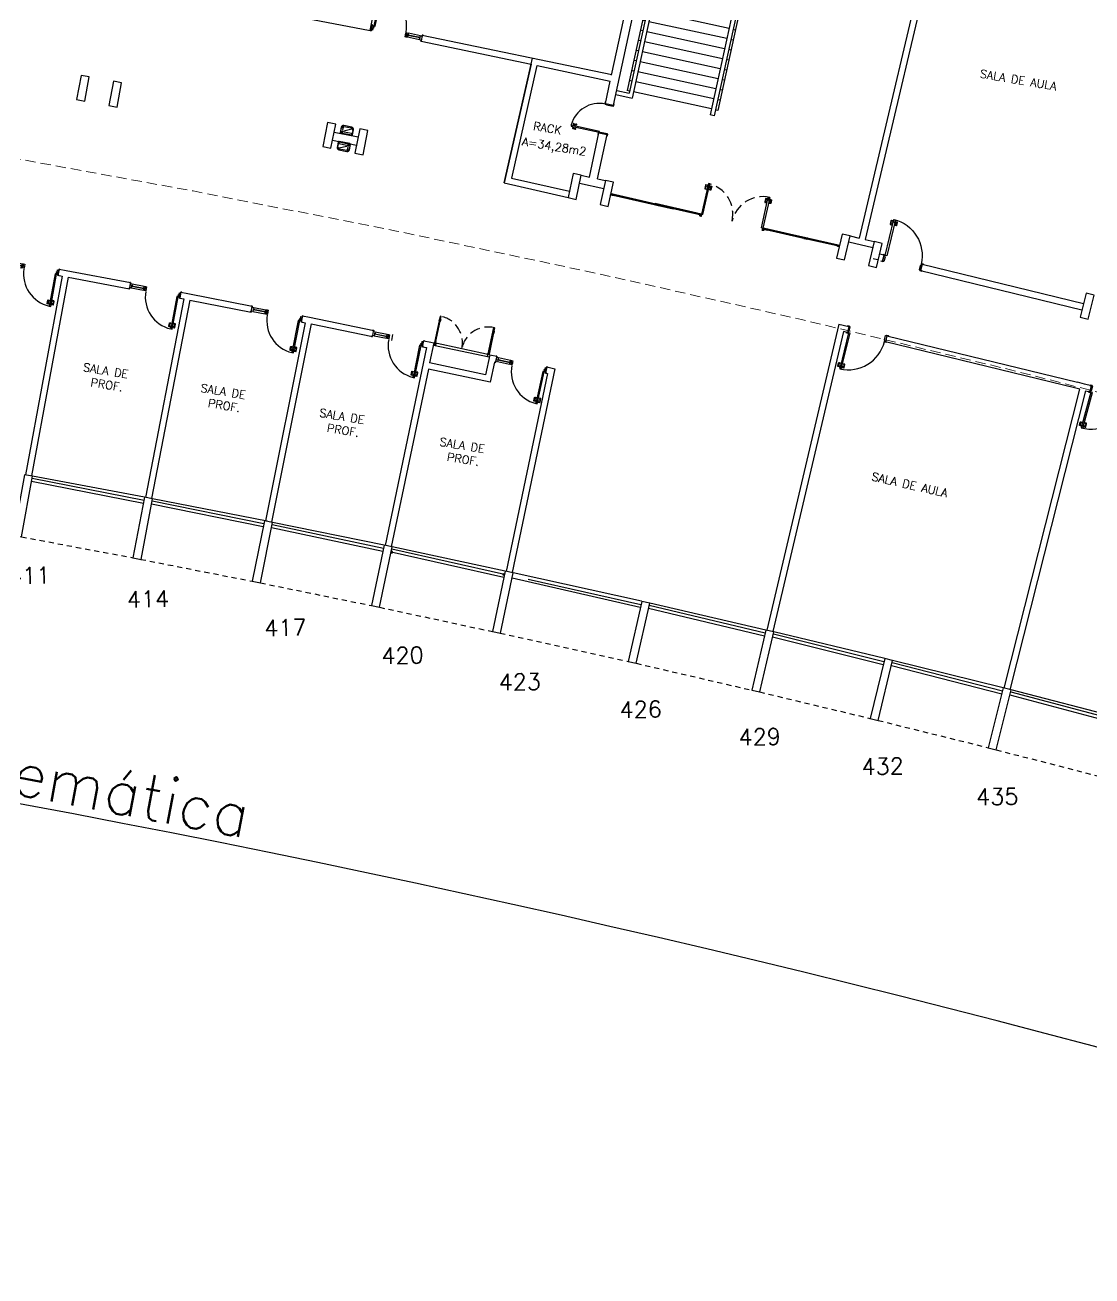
# Model space of a CAD drawing. Header units: millimetres. Extents: x 3089 to 3391, y 1087 to 1201.
# Drawn here: x 3304.47 to 3330.42, y 1094.49 to 1124.92 of the extents above; entities that cross this region are included whole.
import ezdxf

# ---------------------------------------------------------------- set-up
doc = ezdxf.new("R2010")
doc.units = ezdxf.units.MM
doc.linetypes.add('HIDDEN', pattern=[0.375, 0.25, -0.125])
doc.linetypes.add('HIDDEN2', pattern=[0.1875, 0.125, -0.0625])
doc.layers.add('2H', color=1, linetype='HIDDEN', lineweight=15)
for name, color, linetype in [('AM-FERRAGEM', 1, 'Continuous'), ('AR-COR-VT2', 162, 'Continuous'), ('AR-DIV', 5, 'Continuous'), ('AR-EST-PIL', 114, 'Continuous'), ('AR-POR', 1, 'Continuous'), ('AR-REV', 2, 'Continuous'), ('AR-TXT-CNG', 11, 'Continuous'), ('AR-TXT-CONG', 2, 'Continuous'), ('BL-COZ-02', 1, 'Continuous'), ('BL-ESQ-01', 1, 'Continuous'), ('BL-ESQ-02', 2, 'Continuous'), ('BL-ESQ-PRJ', 1, 'HIDDEN'), ('BL-POR-01', 2, 'Continuous'), ('BL-POR-PRJ', 1, 'HIDDEN'), ('DT-CRT', 134, 'Continuous'), ('DT-CXO-CRT', 134, 'Continuous'), ('DT-ESQ-CRT', 43, 'Continuous'), ('DT-ESQ-VT1', 1, 'Continuous'), ('DT-ESQ-VT2', 2, 'Continuous'), ('DT-MOB-01', 1, 'Continuous'), ('ESC', 1, 'Continuous'), ('ESQ', 1, 'Continuous'), ('ESTR', 3, 'Continuous'), ('MACANETA', 1, 'Continuous'), ('PORTA', 2, 'Continuous'), ('PROJ', 1, 'HIDDEN2'), ('TEXTO', 2, 'Continuous'), ('USO1', 2, 'Continuous'), ('ÁREA', 2, 'Continuous')]:
    doc.layers.add(name, color=color, linetype=linetype)
doc.styles.add('1', font='romans.shx', dxfattribs={"height": 1.1})
doc.styles.add('ROMANS', font='romans', dxfattribs={"height": 0.002})
doc.styles.get("Standard").update_dxf_attribs({"font": 'arial.ttf'})
doc.styles.add('UNB-100', font='simplex.shx', dxfattribs={"height": 0.2})
doc.dimstyles.new('1-600', dxfattribs={"dimtxt": 1.1, "dimasz": 2.5, "dimexe": 2, "dimexo": 4, "dimgap": 0.2, "dimtad": 1, "dimdec": 0, "dimzin": 4, "dimdsep": 46, "dimlunit": 6, "dimtxsty": '1', "dimblk1": 'NONE', "dimblk2": 'NONE', "dimsah": 1, "dimcen": 0, "dimclrd": 2, "dimclre": 2, "dimclrt": 2, "dimadec": 0, "dimazin": 0, "dimtfac": 1, "dimtdec": 0, "dimtmove": 2, "dimatfit": 3, "dimldrblk": 'NONE', "dimfxl": 1, "dimtolj": 1, "dimtzin": 0, "dimarcsym": 0})

# ---------------------------------------------------------------- blocks, each defined once
blk = doc.blocks.new('*D159')
at = {"layer": 'DEFPOINTS', "color": 0, "transparency": 16777216}
for p in [(3267.834, 1118.817), (3267.719, 1117.322), (3345.632, 1104.053), (3318.306, 1103.086), (3345.191, 1102.62)]:
    blk.add_point(p, dxfattribs=at)
at = {"layer": 'USO1', "color": 2, "lineweight": -2, "transparency": 16777216}
for p, q in [((3267.412, 1113.334), (3267.066, 1108.847)), ((3344.016, 1098.796), (3342.693, 1094.495))]:
    blk.add_line(p, q, dxfattribs=at)
blk.add_arc((3240.308, 761.418), 350.458, 72.913, 85.59592, dxfattribs=at)
at = {"layer": 'USO1', "color": 2, "transparency": 16777216, "insert": (3305.79, 1106.467), "char_height": 1.1, "attachment_point": 5, "rotation": 349.2545, "style": '1'}
blk.add_mtext('\\A1;Matemática', dxfattribs=at)
blk = doc.blocks.new('_NONE')
at = {"color": 0, "linetype": 'ByBlock'}
blk.add_circle((0, 0), 0.25, dxfattribs=at)
blk = doc.blocks.new('pm03-p')
at = {"layer": 'PORTA', "color": 1}
for points in [[(-0.074, 1.009), (-0.118, 1.009, 0.414214), (-0.127, 1), (-0.127, 0.92, 0.414214), (-0.118, 0.911), (-0.089, 0.911), (-0.089, 0.929), (-0.109, 0.929), (-0.109, 0.991), (-0.074, 0.991)], [(-0.02, 1.009), (0.024, 1.009, -0.414214), (0.033, 1), (0.033, 0.92, -0.414214), (0.024, 0.911), (-0.005, 0.911), (-0.005, 0.929), (0.015, 0.929), (0.015, 0.991), (-0.02, 0.991)]]:
    blk.add_lwpolyline(points, format="xyb", dxfattribs=at)
for points in [[(-0.067, 1.026), (-0.067, 0.974), (-0.074, 0.974), (-0.074, 1.026)], [(-0.027, 1.026), (-0.027, 0.974), (-0.02, 0.974), (-0.02, 1.026)]]:
    blk.add_lwpolyline(points, close=True, dxfattribs=at)
at = {"layer": 'PORTA'}
for points in [[(-0.067, 1.05), (-0.067, 0.15), (-0.027, 0.15), (-0.027, 1.05)], [(-0.988, 0.161), (-0.938, 0.161), (-0.938, 0.151), (-0.988, 0.151)], [(-0.928, 0.15), (-0.928, 0.109), (-0.918, 0.109), (-0.918, 0), (-0.953, 0), (-0.953, 0.15)], [(-0.026, 0.15), (-0.026, 0.109), (-0.036, 0.109), (-0.036, 0), (-0.001, 0), (-0.001, 0.15)], [(0.034, 0.161), (-0.016, 0.161), (-0.016, 0.151), (0.034, 0.151)], [(-0.988, -0.001), (-0.938, -0.001), (-0.938, -0.011), (-0.988, -0.011)], [(0.034, -0.001), (-0.016, -0.001), (-0.016, -0.011), (0.034, -0.011)]]:
    blk.add_lwpolyline(points, close=True, dxfattribs=at)
at = {"layer": 'PORTA', "color": 1}
blk.add_arc((-0.027, 0.15), 0.9, 90, 180, dxfattribs=at)
blk = doc.blocks.new('conj pm01-p')
at = {"layer": 'BL-ESQ-02', "color": 1}
for p, q in [((-1.202, 0.05), (-0.902, 0.05)), ((-1.202, 0.003), (-0.902, 0.003)), ((-1.202, -0.003), (-0.902, -0.003)), ((-1.202, -0.05), (-0.902, -0.05))]:
    blk.add_line(p, q, dxfattribs=at)
at = {"layer": 'BL-ESQ-02'}
for p, q in [((-0.04, 0.05), (-0.01, 0.05)), ((-0.04, 0.05), (-0.04, -0.05)), ((-0.01, 0.05), (-0.01, -0.05)), ((-0.04, -0.05), (-0.01, -0.05))]:
    blk.add_line(p, q, dxfattribs=at)
for points in [[(-1.242, 0.053), (-1.242, 0.075), (-1.265, 0.075), (-1.265, 0.076), (-1.242, 0.076), (-1.242, 0.053)], [(-0.872, 0.05), (-0.842, 0.05), (-0.842, -0.05), (-0.872, -0.05)], [(-0.842, 0), (-0.842, -0.015), (-0.832, -0.015), (-0.832, 0)], [(-0.04, 0), (-0.04, -0.015), (-0.05, -0.015), (-0.05, 0)], [(0, 0.053), (0, 0.075), (0.022, 0.075), (0.022, 0.076), (-0.001, 0.076), (-0.001, 0.053)], [(-1.242, -0.053), (-1.242, -0.075), (-1.265, -0.075), (-1.265, -0.076), (-1.242, -0.076), (-1.242, -0.053)], [(-0.041, -0.851), (-0.041, -0.051), (-0.076, -0.051), (-0.076, -0.851)], [(-0.041, -0.051), (-0.066, -0.051), (-0.066, -0.05), (-0.041, -0.05)], [(-0.04, -0.05), (-0.04, -0.025), (-0.041, -0.025), (-0.041, -0.05)], [(0, -0.053), (0, -0.075), (0.022, -0.075), (0.022, -0.076), (-0.001, -0.076), (-0.001, -0.053)]]:
    blk.add_lwpolyline(points, close=True, dxfattribs=at)
at = {"layer": 'BL-ESQ-02', "color": 1}
for points in [[(-1.202, -0.05), (-1.242, -0.05), (-1.242, 0.05), (-1.202, 0.05)], [(-1.202, 0.003), (-1.202, 0.018), (-1.192, 0.018), (-1.192, 0.003)], [(-0.902, 0.003), (-0.902, 0.018), (-0.912, 0.018), (-0.912, 0.003)], [(-0.902, 0.05), (-0.872, 0.05), (-0.872, -0.05), (-0.902, -0.05)], [(-1.202, -0.003), (-1.202, -0.018), (-1.192, -0.018), (-1.192, -0.003)], [(-0.902, -0.003), (-0.902, -0.018), (-0.912, -0.018), (-0.912, -0.003)], [(-0.076, -0.822), (-0.076, -0.77), (-0.083, -0.77), (-0.083, -0.822)], [(-0.041, -0.822), (-0.041, -0.77), (-0.034, -0.77), (-0.034, -0.822)]]:
    blk.add_lwpolyline(points, close=True, dxfattribs=at)
at = {"layer": 'BL-ESQ-02'}
blk.add_lwpolyline([(-0.01, -0.04), (0, -0.04), (0, 0.04), (-0.01, 0.04)], dxfattribs=at)
at = {"layer": 'BL-ESQ-02', "color": 1}
for points in [[(-0.083, -0.805), (-0.127, -0.805, -0.414214), (-0.136, -0.796), (-0.136, -0.716, -0.414214), (-0.127, -0.707), (-0.098, -0.707), (-0.098, -0.725), (-0.118, -0.725), (-0.118, -0.787), (-0.083, -0.787)], [(-0.034, -0.805), (0.01, -0.805, 0.414214), (0.019, -0.796), (0.019, -0.716, 0.414214), (0.01, -0.707), (-0.019, -0.707), (-0.019, -0.725), (0.001, -0.725), (0.001, -0.787), (-0.034, -0.787)]]:
    blk.add_lwpolyline(points, format="xyb", dxfattribs=at)
blk.add_arc((-0.041, -0.051), 0.801, 181.0013, 267.4949, dxfattribs=at)
blk = doc.blocks.new('DOBRADIÇA')
at = {"layer": 'AM-FERRAGEM', "linetype": 'Continuous'}
for p, q in [((-0.029, 0), (-0.005, 0.013)), ((-0.021, -0.002), (-0.005, 0.007)), ((-0.021, -0.017), (-0.021, -0.004)), ((0, -0.08), (0, -0.029))]:
    blk.add_line(p, q, dxfattribs=at)
at = {"layer": 'AM-FERRAGEM'}
for p, q in [((-0.005, 0.05), (-0.005, 0.005)), ((0, 0.05), (-0.005, 0.05)), ((0, 0.005), (-0.005, 0.005)), ((-0.031, -0.003), (-0.029, -0.025)), ((-0.029, -0.025), (-0.021, -0.03)), ((-0.021, -0.017), (-0.004, -0.024)), ((-0.017, -0.034), (-0.008, -0.075)), ((0, -0.08), (-0.003, -0.08))]:
    blk.add_line(p, q, dxfattribs=at)
at = {"layer": 'AM-FERRAGEM', "linetype": 'Continuous'}
blk.add_circle((-0.026, -0.004), 0.002, dxfattribs=at)
for centre, radius, end in [((-0.026, -0.004), 0.005, 172), ((-0.026, -0.004), 0.002, 172), ((-0.005, -0.029), 0.005, 76)]:
    blk.add_arc(centre, radius, 0, end, dxfattribs=at)
at = {"layer": 'AM-FERRAGEM'}
for centre, start, end in [((-0.022, -0.034), 2.8624, 76), ((-0.003, -0.075), 182.8624, 270)]:
    blk.add_arc(centre, 0.005, start, end, dxfattribs=at)
blk = doc.blocks.new('ar 01-aberto-p')
at = {"layer": 'BL-POR-01'}
for p, q in [((1.385, -0.005), (0.005, -0.005)), ((1.385, -0.065), (0.005, -0.065))]:
    blk.add_line(p, q, dxfattribs=at)
for points in [[(0.019, -0.725), (0.019, -0.07), (0.04, -0.07), (0.04, -0.725), (0.019, -0.725)], [(1.371, -0.725), (1.371, -0.07), (1.35, -0.07), (1.35, -0.725), (1.371, -0.725)]]:
    blk.add_lwpolyline(points, dxfattribs=at)
at = {"layer": 'BL-POR-PRJ'}
for centre, start, end in [((0.04, -0.07), 268.1627, 0.4374), ((1.35, -0.07), 179.5626, 271.8373)]:
    blk.add_arc(centre, 0.655, start, end, dxfattribs=at)
at = {"layer": 'DT-MOB-01'}
for points in [[(0.019, -0.589), (0.013, -0.589)], [(0.013, -0.641), (0.013, -0.589)], [(0.04, -0.589), (0.046, -0.589)], [(0.046, -0.641), (0.046, -0.589)], [(1.35, -0.599), (1.344, -0.599)], [(1.344, -0.651), (1.344, -0.599)], [(1.371, -0.599), (1.377, -0.599)], [(1.377, -0.651), (1.377, -0.599)], [(0.019, -0.641), (0.013, -0.641)], [(0.04, -0.641), (0.046, -0.641)], [(1.35, -0.651), (1.344, -0.651)], [(1.371, -0.651), (1.377, -0.651)]]:
    blk.add_lwpolyline(points, dxfattribs=at)
at = {"linetype": 'Continuous', "yscale": 0.7199999999999989, "rotation": 180}
for p, xscale, zscale in [((0.04, -0.065), 0.7199999999999989, 0.7199999999999989), ((1.35, -0.065), -0.7199999999999989, 0.7200000000000001)]:
    blk.add_blockref('DOBRADIÇA', p, dxfattribs=dict(at, xscale=xscale, zscale=zscale))
blk = doc.blocks.new('esc-a-tt')
at = {"layer": 'ESC'}
for p, q in [((-2.55, 16.2), (-2.45, 16.2)), ((-2.55, 12.855), (-2.55, 16.2)), ((-2.45, 12.911), (-2.45, 16.2)), ((-0.1, 16.2), (-0.51, 16.2)), ((-0.51, 13.962), (-0.51, 16.2)), ((-2.61, 16.05), (-2.55, 16.05)), ((-2.61, 12.8), (-2.61, 16.05)), ((-2.45, 16.05), (-0.51, 16.05)), ((-0.1, 16.1), (-0.41, 16.1)), ((-0.41, 14.017), (-0.41, 16.1)), ((-0.41, 16.05), (-0.35, 16.05)), ((-0.35, 14.05), (-0.35, 16.05)), ((-2.61, 15.8), (-2.55, 15.8)), ((-2.61, 15.55), (-2.55, 15.55)), ((-2.45, 15.8), (-0.51, 15.8)), ((-2.45, 15.55), (-0.51, 15.55)), ((-0.41, 15.8), (-0.35, 15.8)), ((-0.41, 15.55), (-0.35, 15.55)), ((-2.61, 15.3), (-2.55, 15.3)), ((-2.45, 15.3), (-0.51, 15.3)), ((-0.41, 15.3), (-0.35, 15.3)), ((-2.61, 15.05), (-2.55, 15.05)), ((-2.45, 15.05), (-0.51, 15.05)), ((-0.41, 15.05), (-0.35, 15.05)), ((-2.61, 14.8), (-2.55, 14.8)), ((-2.45, 14.8), (-0.51, 14.8)), ((-0.41, 14.8), (-0.35, 14.8)), ((-2.61, 14.55), (-2.55, 14.55)), ((-2.61, 14.3), (-2.55, 14.3)), ((-2.45, 14.55), (-0.51, 14.55)), ((-2.45, 14.3), (-0.51, 14.3)), ((-0.41, 14.55), (-0.35, 14.55)), ((-0.41, 14.3), (-0.35, 14.3)), ((-2.61, 14.05), (-2.55, 14.05)), ((-2.61, 12.8), (-0.35, 14.05)), ((-2.45, 14.05), (-0.51, 14.05)), ((-0.41, 14.05), (-0.35, 14.05)), ((-0.41, 11.75), (-0.41, 14.017)), ((-0.35, 11.8), (-0.35, 14.05)), ((-2.61, 13.8), (-2.55, 13.8)), ((-2.45, 13.8), (-0.802, 13.8)), ((-0.802, 13.8), (-0.51, 13.8)), ((-0.51, 11.65), (-0.51, 13.962)), ((-0.41, 13.8), (-0.35, 13.8)), ((-2.61, 13.55), (-2.55, 13.55)), ((-2.45, 13.55), (-1.254, 13.55)), ((-1.254, 13.55), (-0.51, 13.55)), ((-0.41, 13.55), (-0.35, 13.55)), ((-2.61, 13.3), (-2.55, 13.3)), ((-2.45, 13.3), (-1.706, 13.3)), ((-1.706, 13.3), (-0.51, 13.3)), ((-0.41, 13.3), (-0.35, 13.3)), ((-2.61, 13.05), (-2.55, 13.05)), ((-2.61, 11.8), (-2.61, 12.8)), ((-2.61, 12.8), (-2.55, 12.8)), ((-2.55, 11.65), (-2.55, 12.855)), ((-2.45, 13.05), (-2.158, 13.05)), ((-2.45, 11.65), (-2.45, 12.911)), ((-2.45, 12.8), (-0.51, 12.8)), ((-2.158, 13.05), (-0.51, 13.05)), ((-0.41, 13.05), (-0.35, 13.05)), ((-0.41, 12.8), (-0.35, 12.8)), ((-2.61, 12.55), (-2.55, 12.55)), ((-2.45, 12.55), (-0.51, 12.55)), ((-0.41, 12.55), (-0.35, 12.55)), ((-2.61, 12.3), (-2.55, 12.3)), ((-2.45, 12.3), (-0.51, 12.3)), ((-0.41, 12.3), (-0.35, 12.3)), ((-2.61, 12.05), (-2.55, 12.05)), ((-2.45, 12.05), (-0.51, 12.05)), ((-0.41, 12.05), (-0.35, 12.05)), ((-2.61, 11.8), (-2.55, 11.8)), ((-2.55, 11.65), (-2.45, 11.65)), ((-2.45, 11.8), (-0.51, 11.8)), ((-0.1, 11.65), (-0.51, 11.65)), ((-0.41, 11.8), (-0.35, 11.8)), ((-0.1, 11.75), (-0.41, 11.75))]:
    blk.add_line(p, q, dxfattribs=at)
blk = doc.blocks.new('MACANETA-TTC')
at = {"layer": 'MACANETA'}
for p, q in [((-0.077, 0.052), (-0.077, 0.12)), ((-0.059, 0.052), (-0.059, 0.12)), ((-0.059, 0.075), (-0.036, 0.075)), ((-0.059, 0.052), (-0.036, 0.052)), ((-0.036, 0.044), (-0.036, 0.084)), ((-0.036, 0.084), (-0.03, 0.084)), ((-0.036, 0.044), (-0.03, 0.044)), ((0.006, 0.084), (0, 0.084)), ((0.006, 0.044), (0, 0.044)), ((0.006, 0.044), (0.006, 0.084)), ((0.029, 0.075), (0.006, 0.075)), ((0.029, 0.052), (0.006, 0.052)), ((0.029, 0.052), (0.029, 0.12)), ((0.047, 0.052), (0.047, 0.12))]:
    blk.add_line(p, q, dxfattribs=at)
for centre, start, end in [((-0.068, 0.12), 90, 180), ((-0.068, 0.052), 180, 270), ((-0.068, 0.12), 0, 90), ((-0.068, 0.052), 270, 0), ((0.038, 0.12), 90, 180), ((0.038, 0.052), 180, 270), ((0.038, 0.12), 0, 90), ((0.038, 0.052), 270, 0)]:
    blk.add_arc(centre, 0.00874, start, end, dxfattribs=at)
blk = doc.blocks.new('DOOR-70-TTC')
at = {"layer": 'PORTA'}
for p, q in [((-0.045, -0.7), (-0.045, 0)), ((-0.015, 0), (-0.045, 0)), ((-0.015, -0.7), (-0.015, 0)), ((-0.045, -0.7), (-0.015, -0.7))]:
    blk.add_line(p, q, dxfattribs=at)
at = {"layer": 'PORTA', "color": 1}
blk.add_arc((-0.015, 0), 0.7, 180, 267.5437, dxfattribs=at)
blk.add_blockref('MACANETA-TTC', (-0.015, -0.7), dxfattribs=at)
blk = doc.blocks.new('perfil esquadria-716-ch16')
at = {"layer": 'DT-CRT'}
blk.add_lwpolyline([(0.048, 0.001), (0.002, 0.001, -0.414214), (0.001, 0.002), (0.001, 0.012), (0, 0.012), (0, 0.002, 0.414214), (0.002, 0), (0.048, 0, 1), (0.048, 0.003), (0.036, 0.003, -0.414214), (0.035, 0.004), (0.035, 0.023, 0.414214), (0.033, 0.025), (0.002, 0.025, 0.414214), (0, 0.023), (0, 0.013), (0.001, 0.013), (0.001, 0.022, -0.414214), (0.002, 0.024), (0.032, 0.024, -0.414214), (0.034, 0.022), (0.034, 0.003, 0.414214), (0.035, 0.001)], format="xyb", dxfattribs=at)
at = {"layer": 'AR-TXT-CNG', "insert": (0.019, 0.006), "char_height": 0.00259, "width": 0.00058, "attachment_point": 3, "rotation": 270}
blk.add_mtext('PERFIL CADEIRA -SERIE 25-716 ', dxfattribs=at)
blk = doc.blocks.new('perfil cantoneira dobrada-200-ch16')
at = {"layer": 'DT-ESQ-CRT'}
blk.add_lwpolyline([(0, 0.001), (0, 0.015, 0.439365), (-0.001, 0.016, 0.439365), (-0.002, 0.015), (-0.002, 0.002, -0.414214), (-0.002, 0.002), (-0.015, 0.002, 0.439365), (-0.016, 0.001, 0.439365), (-0.015, 0), (-0.002, 0, 0.414214)], format="xyb", close=True, dxfattribs=at)
at = {"layer": 'AR-TXT-CNG', "insert": (-0.02, 0.011), "char_height": 0.00259, "width": 0.03112, "attachment_point": 1}
blk.add_mtext('CANT.200\\PCH.16', dxfattribs=at)
blk = doc.blocks.new('baguete-1-2')
at = {"layer": 'DT-ESQ-CRT'}
blk.add_lwpolyline([(0.006, 0), (0.006, 0.011, 0.414214), (0.005, 0.013), (-0.005, 0.013, 0.414214), (-0.006, 0.011), (-0.006, 0), (-0.005, 0), (-0.005, 0.011, -0.414214), (-0.005, 0.011), (0.005, 0.011, -0.414214), (0.005, 0.011), (0.005, 0)], format="xyb", close=True, dxfattribs=at)
at = {"layer": 'AR-TXT-CNG', "insert": (-0.008, 0.017), "char_height": 0.00259, "width": 0.01667, "attachment_point": 1}
blk.add_mtext('BG 1/2"', dxfattribs=at)
blk = doc.blocks.new("cantoneira-1 1-2''")
at = {"layer": 'DT-ESQ-CRT'}
blk.add_lwpolyline([(0.002, 0.038), (0, 0.038), (0, 0.002, 0.414214), (0.002, 0), (0.038, 0), (0.038, 0.002), (0.003, 0.002, -0.414214), (0.002, 0.003)], format="xyb", close=True, dxfattribs=at)
at = {"layer": 'AR-TXT-CNG', "insert": (-0.029, 0.011), "char_height": 0.00259, "width": 0.03112, "attachment_point": 1}
blk.add_mtext('CANT-1 1/2"\\Pe=2.00mm', dxfattribs=at)
blk = doc.blocks.new('tubo industrial 30x50-ch16')
at = {"layer": 'DT-ESQ-CRT'}
blk.add_lwpolyline([(0.001, 0.047, -0.414214), (0.002, 0.048), (0.028, 0.048, -0.414214), (0.029, 0.047), (0.029, 0.02), (0.03, 0.02), (0.03, 0.048, 0.414214), (0.028, 0.05), (0.002, 0.05, 0.414214), (0, 0.048), (0, 0.002, 0.414214), (0.002, 0), (0.028, 0, 0.414214), (0.03, 0.002), (0.03, 0.019), (0.029, 0.019), (0.029, 0.002, -0.414214), (0.028, 0.001), (0.002, 0.001, -0.414214), (0.001, 0.002)], format="xyb", close=True, dxfattribs=at)
at = {"layer": 'AR-TXT-CNG', "insert": (0.02, 0.027), "char_height": 0.00259, "width": 0.04962, "attachment_point": 2, "rotation": 270}
blk.add_mtext('TUBO INDUSTRIAL\\P RETANGULAR-\\P30 x 50 mm ', dxfattribs=at)
blk = doc.blocks.new('perfil esquadria-737-ch16')
at = {"layer": 'DT-ESQ-CRT'}
for p in [(-0.023, 0.001), (0.011, 0.001)]:
    blk.add_line(p, (-0.01, 0.001), dxfattribs=at)
for points in [[(0.023, 0.001), (0.011, 0.001, -0.939472), (0.011, 0.003), (0.023, 0.003, -1), (0.023, 0), (-0.023, 0, -1), (-0.023, 0.003), (-0.012, 0.003, 0.414214), (-0.01, 0.005), (-0.01, 0.023, -0.414214), (-0.008, 0.025), (0.008, 0.025, -0.414214), (0.01, 0.023), (0.01, 0.002)], [(-0.01, 0.001, 0.372054), (-0.008, 0.003), (-0.008, 0.022, -0.414214), (-0.007, 0.023), (0.007, 0.023, -0.414214), (0.008, 0.022), (0.008, 0.002, 0.946822), (0.01, 0.002)]]:
    blk.add_lwpolyline(points, format="xyb", dxfattribs=at)
at = {"layer": 'AR-TXT-CNG', "insert": (0.006, 0.004), "char_height": 0.00259, "width": 0.00058, "attachment_point": 3, "rotation": 270}
blk.add_mtext('ESQ. SERIE 25-737', dxfattribs=at)
blk = doc.blocks.new('bebedouro-p')
at = {"layer": 'BL-COZ-02'}
for p, q in [((0.13, 0), (-0.13, 0)), ((-0.15, -0.02), (-0.15, -0.15)), ((-0.14, -0.13), (-0.14, -0.06)), ((-0.122, -0.048), (0.062, -0.048)), ((-0.107, -0.154), (0.071, -0.073)), ((-0.1, -0.2), (0.1, -0.2)), ((-0.09, -0.01), (0.09, -0.01)), ((0.09, -0.18), (-0.09, -0.18)), ((0.102, -0.088), (0.102, -0.162)), ((0.103, -0.163), (0.113, -0.153)), ((0.103, -0.164), (0.115, -0.17)), ((0.12, -0.165), (0.114, -0.153)), ((0.14, -0.06), (0.14, -0.13)), ((0.15, -0.15), (0.15, -0.02))]:
    blk.add_line(p, q, dxfattribs=at)
for centre, radius in [((0.102, -0.048), 0.0179), ((0.125, -0.175), 0.0113), ((0.125, -0.175), 0.00477)]:
    blk.add_circle(centre, radius, dxfattribs=at)
for centre, radius, start, end in [((-0.13, -0.02), 0.02, 90, 180), ((0.13, -0.02), 0.02, 0, 90), ((-0.1, -0.15), 0.05, 180, 270), ((-0.09, -0.06), 0.05, 90, 180), ((-0.09, -0.13), 0.05, 180, 270), ((0.09, -0.06), 0.05, 0, 90), ((0.09, -0.13), 0.05, 270, 298.3107), ((0.1, -0.15), 0.05, 270, 0), ((0.104, -0.163), 0.0008, 135, 243.4349), ((0.113, -0.154), 0.0008, 26.5651, 135), ((0.09, -0.13), 0.05, 317.4393, 0)]:
    blk.add_arc(centre, radius, start, end, dxfattribs=at)

msp = doc.modelspace()

# ---------------------------------------------------------------- linework, layer by layer
at = {"color": 1}
for points in [[(3307.376, 1113.433), (3304.652, 1113.945)], [(3310.358, 1112.848), (3307.572, 1113.396)], [(3313.202, 1112.266), (3310.487, 1112.822)], [(3316.146, 1111.636), (3313.397, 1112.225)], [(3319.466, 1110.903), (3316.342, 1111.595)], [(3322.489, 1110.203), (3319.662, 1110.857)], [(3325.378, 1109.511), (3322.683, 1110.158)], [(3328.261, 1108.796), (3325.572, 1109.464)], [(3331.139, 1108.056), (3328.455, 1108.747)]]:
    msp.add_lwpolyline(points, dxfattribs=at)
at = {"layer": '2H'}
msp.add_arc((3240.156, 760.561), 366.755, 72.94715, 85.55544, dxfattribs=at)
at = {"layer": 'AR-COR-VT2', "color": 6}
msp.add_line((3316.554, 1120.952), (3316.554, 1120.952), dxfattribs=at)
at = {"layer": 'AR-EST-PIL'}
for points in [[(3312.024, 1122.509), (3311.828, 1122.549), (3311.71, 1121.96), (3311.906, 1121.921)], [(3312.808, 1122.352), (3312.612, 1122.391), (3312.494, 1121.803), (3312.69, 1121.764)]]:
    msp.add_lwpolyline(points, close=True, dxfattribs=at)
at = {"layer": 'AR-POR'}
for p, q in [((3318.584, 1123.054), (3318.574, 1123.006)), ((3318.574, 1123.006), (3318.583, 1123.004)), ((3318.583, 1123.004), (3318.581, 1122.994)), ((3318.581, 1122.994), (3318.616, 1122.986)), ((3318.585, 1123.008), (3318.583, 1123.004)), ((3318.594, 1123.052), (3318.584, 1123.054)), ((3318.616, 1122.986), (3318.613, 1122.977)), ((3318.613, 1122.977), (3318.775, 1122.941)), ((3318.775, 1122.941), (3318.777, 1122.951)), ((3318.78, 1122.966), (3318.777, 1122.951)), ((3318.777, 1122.951), (3318.787, 1122.949)), ((3318.797, 1122.998), (3318.787, 1123)), ((3318.787, 1122.949), (3318.797, 1122.998)), ((3318.41, 1122.254), (3318.42, 1122.302)), ((3318.42, 1122.302), (3318.43, 1122.3)), ((3318.429, 1122.295), (3318.43, 1122.3)), ((3318.43, 1122.3), (3318.432, 1122.31)), ((3318.432, 1122.31), (3318.467, 1122.303)), ((3318.467, 1122.303), (3318.469, 1122.312)), ((3318.469, 1122.312), (3318.63, 1122.277)), ((3318.42, 1122.251), (3318.41, 1122.254)), ((3318.627, 1122.217), (3318.617, 1122.219)), ((3318.625, 1122.253), (3318.628, 1122.267)), ((3318.637, 1122.265), (3318.627, 1122.217)), ((3318.63, 1122.277), (3318.628, 1122.267)), ((3318.628, 1122.267), (3318.637, 1122.265))]:
    msp.add_line(p, q, dxfattribs=at)
at = {"layer": 'AR-REV'}
for p, q in [((3318.735, 1123.697), (3319.967, 1129.341)), ((3318.78, 1122.966), (3320.161, 1129.299)), ((3314.13, 1124.672), (3314.1, 1124.525)), ((3314.13, 1124.672), (3318.738, 1123.713)), ((3316.126, 1121.082), (3316.813, 1124.11)), ((3316.305, 1121.193), (3316.928, 1123.931)), ((3316.928, 1123.931), (3318.703, 1123.55)), ((3318.585, 1123.009), (3318.703, 1123.55)), ((3318.585, 1123.009), (3318.78, 1122.966)), ((3311.984, 1122.313), (3312.573, 1122.195)), ((3318.195, 1121.221), (3318.429, 1122.295)), ((3318.429, 1122.295), (3318.625, 1122.253)), ((3311.945, 1122.117), (3312.533, 1121.999)), ((3318.39, 1121.178), (3318.625, 1122.253)), ((3316.126, 1121.082), (3317.676, 1120.72)), ((3316.304, 1121.195), (3317.71, 1120.875)), ((3317.957, 1121.068), (3318.543, 1120.94)), ((3317.999, 1121.263), (3318.195, 1121.221)), ((3318.39, 1121.178), (3318.586, 1121.135)), ((3325.361, 1119.322), (3325.257, 1119.346)), ((3325.361, 1119.322), (3325.326, 1119.176)), ((3305.296, 1118.977), (3305.269, 1118.83)), ((3305.296, 1118.977), (3305.468, 1118.947)), ((3305.469, 1118.946), (3307.037, 1118.652)), ((3325.2, 1119.206), (3325.097, 1119.23)), ((3326.286, 1119.096), (3326.251, 1118.951)), ((3326.251, 1118.951), (3330.175, 1117.992)), ((3330.212, 1118.136), (3326.286, 1119.096)), ((3305.368, 1118.812), (3304.48, 1113.977)), ((3305.515, 1118.785), (3304.628, 1113.95)), ((3305.269, 1118.83), (3305.368, 1118.812)), ((3305.515, 1118.785), (3307.009, 1118.505)), ((3307.037, 1118.652), (3307.009, 1118.505)), ((3308.258, 1118.423), (3308.23, 1118.275)), ((3308.258, 1118.423), (3308.43, 1118.39)), ((3308.43, 1118.39), (3309.995, 1118.083)), ((3308.328, 1118.257), (3307.4, 1113.429)), ((3308.475, 1118.229), (3307.547, 1113.4)), ((3308.23, 1118.275), (3308.328, 1118.257)), ((3308.475, 1118.229), (3309.967, 1117.936)), ((3309.967, 1117.935), (3309.995, 1118.083)), ((3311.215, 1117.844), (3311.185, 1117.696)), ((3311.215, 1117.843), (3311.386, 1117.81)), ((3311.386, 1117.81), (3312.949, 1117.489)), ((3311.283, 1117.677), (3310.316, 1112.857)), ((3311.43, 1117.647), (3310.463, 1112.827)), ((3311.185, 1117.696), (3311.283, 1117.677)), ((3311.43, 1117.647), (3312.919, 1117.342)), ((3313.409, 1117.388), (3313.379, 1117.242)), ((3314.136, 1117.093), (3314.166, 1117.24)), ((3314.166, 1117.24), (3314.337, 1117.204)), ((3314.411, 1117.189), (3314.308, 1116.698)), ((3314.338, 1117.204), (3314.411, 1117.189)), ((3325.432, 1117.361), (3325.397, 1117.216)), ((3330.028, 1116.085), (3325.397, 1117.216)), ((3325.432, 1117.361), (3330.064, 1116.23)), ((3314.234, 1117.073), (3313.226, 1112.261)), ((3314.136, 1117.093), (3314.234, 1117.073)), ((3315.77, 1116.898), (3315.946, 1116.861)), ((3314.278, 1116.551), (3313.373, 1112.23)), ((3315.886, 1116.72), (3315.915, 1116.714)), ((3317.358, 1116.559), (3316.317, 1111.6)), ((3317.162, 1116.601), (3317.13, 1116.454)), ((3317.162, 1116.601), (3317.358, 1116.559)), ((3317.18, 1116.442), (3316.17, 1111.631)), ((3317.13, 1116.454), (3317.179, 1116.444)), ((3330.242, 1116.186), (3330.064, 1116.23)), ((3328.286, 1108.79), (3330.125, 1116.06)), ((3330.125, 1116.06), (3330.028, 1116.085)), ((3330.27, 1116.023), (3330.367, 1115.997))]:
    msp.add_line(p, q, dxfattribs=at)
for points in [[(3310.783, 1125.185), (3312.863, 1124.784), (3314.021, 1130.549)], [(3326.659, 1127.817), (3324.759, 1119.737)], [(3326.805, 1127.782), (3324.905, 1119.702)], [(3314.1, 1124.525), (3316.781, 1123.968), (3316.126, 1121.082)], [(3324.507, 1119.642), (3325.091, 1119.505)], [(3324.541, 1119.788), (3324.759, 1119.737)], [(3324.905, 1119.702), (3325.125, 1119.651)], [(3324.264, 1117.645), (3322.51, 1110.198)], [(3324.375, 1117.464), (3322.656, 1110.164)], [(3324.264, 1117.645), (3324.507, 1117.586)], [(3324.472, 1117.441), (3324.375, 1117.464)], [(3324.448, 1117.447), (3324.448, 1117.447)], [(3324.507, 1117.586), (3324.472, 1117.441)], [(3315.77, 1116.898), (3315.666, 1116.409), (3314.308, 1116.698)], [(3315.946, 1116.861), (3315.915, 1116.714)], [(3315.886, 1116.72), (3315.781, 1116.231), (3314.278, 1116.551)], [(3328.431, 1108.753), (3330.27, 1116.023)], [(3330.367, 1115.997), (3330.405, 1116.142), (3330.242, 1116.186)]]:
    msp.add_lwpolyline(points, dxfattribs=at)
at = {"layer": 'BL-ESQ-01'}
for points in [[(3321.072, 1121.019), (3321.03, 1121.029, 0.414214), (3321.019, 1121.022), (3321.001, 1120.944, 0.414214), (3321.008, 1120.933), (3321.036, 1120.927), (3321.04, 1120.945), (3321.021, 1120.949), (3321.034, 1121.009), (3321.069, 1121.002)], [(3321.12, 1121.008), (3321.163, 1120.999, -0.414214), (3321.17, 1120.988), (3321.152, 1120.91, -0.414214), (3321.142, 1120.903), (3321.113, 1120.91), (3321.117, 1120.927), (3321.137, 1120.923), (3321.15, 1120.983), (3321.116, 1120.991)], [(3322.531, 1120.689), (3322.488, 1120.699, 0.414214), (3322.477, 1120.692), (3322.459, 1120.614, 0.414214), (3322.466, 1120.603), (3322.494, 1120.597), (3322.498, 1120.614), (3322.479, 1120.619), (3322.492, 1120.679), (3322.527, 1120.671)], [(3322.578, 1120.678), (3322.621, 1120.668, -0.414214), (3322.628, 1120.658), (3322.61, 1120.579, -0.414214), (3322.6, 1120.573), (3322.571, 1120.579), (3322.575, 1120.597), (3322.595, 1120.592), (3322.608, 1120.653), (3322.574, 1120.66)]]:
    msp.add_lwpolyline(points, format="xyb", dxfattribs=at)
for points in [[(3321.083, 1121.034), (3321.072, 1120.984), (3321.065, 1120.985), (3321.076, 1121.036)], [(3321.117, 1121.027), (3321.106, 1120.976), (3321.113, 1120.974), (3321.124, 1121.025)], [(3322.541, 1120.704), (3322.53, 1120.653), (3322.523, 1120.655), (3322.534, 1120.705)], [(3322.575, 1120.696), (3322.564, 1120.645), (3322.571, 1120.644), (3322.582, 1120.695)]]:
    msp.add_lwpolyline(points, close=True, dxfattribs=at)
at = {"layer": 'BL-ESQ-02'}
for points in [[(3321.089, 1121.063), (3320.921, 1120.317), (3320.955, 1120.31), (3321.124, 1121.055)], [(3322.582, 1120.724), (3322.413, 1119.979), (3322.379, 1119.987), (3322.547, 1120.732)]]:
    msp.add_lwpolyline(points, close=True, dxfattribs=at)
at = {"layer": 'BL-ESQ-PRJ'}
for centre, start, end in [((3320.92, 1120.316), 347.2318, 77.1575), ((3322.413, 1119.978), 77.3059, 167.2317)]:
    msp.add_arc(centre, 0.765, start, end, dxfattribs=at)
at = {"layer": 'DT-CXO-CRT'}
for points in [[(3313.367, 1112.082), (3313.397, 1112.076), (3313.404, 1112.11), (3313.375, 1112.116)], [(3316.124, 1111.535), (3316.095, 1111.541), (3316.102, 1111.575), (3316.132, 1111.569)]]:
    msp.add_lwpolyline(points, close=True, dxfattribs=at)
at = {"layer": 'DT-ESQ-CRT'}
for points in [[(3320.879, 1120.276), (3320.878, 1120.276), (3320.888, 1120.322, 0.414214), (3320.888, 1120.323), (3320.874, 1120.326), (3320.875, 1120.328), (3320.888, 1120.325, -0.414214), (3320.89, 1120.322)], [(3322.432, 1119.924), (3322.433, 1119.923), (3322.444, 1119.97, -0.414214), (3322.445, 1119.97), (3322.458, 1119.967), (3322.459, 1119.969), (3322.445, 1119.972, 0.414214), (3322.443, 1119.971)]]:
    msp.add_lwpolyline(points, format="xyb", close=True, dxfattribs=at)
at = {"layer": 'DT-ESQ-VT1'}
for p, q in [((3318.722, 1120.816), (3320.231, 1120.474)), ((3318.77, 1120.779), (3320.233, 1120.448)), ((3320.817, 1120.341), (3319.792, 1120.573)), ((3319.821, 1120.567), (3319.839, 1120.563)), ((3320.812, 1120.316), (3319.878, 1120.528)), ((3319.909, 1120.521), (3319.878, 1120.528)), ((3320.873, 1120.303), (3320.812, 1120.316)), ((3320.875, 1120.328), (3320.817, 1120.341)), ((3322.449, 1119.945), (3322.532, 1119.927)), ((3323.445, 1119.72), (3322.455, 1119.944)), ((3323.448, 1119.745), (3322.459, 1119.969)), ((3322.459, 1119.969), (3322.537, 1119.951)), ((3323.414, 1119.727), (3323.445, 1119.72)), ((3324.222, 1119.544), (3323.486, 1119.71)), ((3324.244, 1119.564), (3323.494, 1119.734)), ((3323.512, 1119.73), (3323.494, 1119.734))]:
    msp.add_line(p, q, dxfattribs=at)
for points in [[(3320.919, 1120.317), (3320.912, 1120.286), (3320.913, 1120.286), (3320.92, 1120.316)], [(3320.921, 1120.317), (3320.951, 1120.31), (3320.951, 1120.31), (3320.92, 1120.316)], [(3322.413, 1119.979), (3322.382, 1119.986), (3322.382, 1119.985), (3322.413, 1119.978)], [(3322.414, 1119.978), (3322.407, 1119.947), (3322.406, 1119.948), (3322.413, 1119.978)]]:
    msp.add_lwpolyline(points, close=True, dxfattribs=at)
at = {"layer": 'DT-ESQ-VT2'}
for points in [[(3319.848, 1120.549), (3318.754, 1120.794), (3318.755, 1120.8), (3319.85, 1120.555)], [(3319.82, 1120.562), (3319.85, 1120.555), (3319.848, 1120.549), (3319.819, 1120.556)], [(3319.819, 1120.556), (3319.848, 1120.549)], [(3319.85, 1120.555), (3319.82, 1120.562)], [(3319.873, 1120.55), (3319.872, 1120.544), (3319.912, 1120.535)], [(3320.24, 1120.461), (3319.872, 1120.544)], [(3319.872, 1120.544), (3320.815, 1120.33)], [(3319.873, 1120.55), (3320.189, 1120.479)], [(3320.816, 1120.336), (3319.873, 1120.55)], [(3319.913, 1120.541), (3319.873, 1120.55)], [(3320.815, 1120.33), (3320.88, 1120.316), (3320.881, 1120.322), (3320.816, 1120.336)], [(3322.535, 1119.941), (3322.449, 1119.96), (3322.45, 1119.966), (3322.536, 1119.947)], [(3322.449, 1119.96), (3323.457, 1119.732)], [(3323.458, 1119.738), (3322.45, 1119.966)], [(3322.45, 1119.966), (3322.64, 1119.923)], [(3323.458, 1119.738), (3323.457, 1119.732), (3323.417, 1119.741)], [(3323.418, 1119.747), (3323.458, 1119.738)], [(3323.511, 1119.726), (3323.482, 1119.733), (3323.48, 1119.726), (3323.51, 1119.72)], [(3323.48, 1119.726), (3324.242, 1119.554)], [(3323.51, 1119.72), (3323.48, 1119.726)], [(3323.482, 1119.733), (3323.511, 1119.726)], [(3324.243, 1119.56), (3323.482, 1119.733)], [(3324.219, 1119.559), (3324.242, 1119.554), (3324.244, 1119.56), (3324.221, 1119.565)]]:
    msp.add_lwpolyline(points, dxfattribs=at)
at = {"layer": 'ESQ'}
for p, q in [((3304.628, 1113.823), (3307.348, 1113.289)), ((3304.643, 1113.897), (3307.362, 1113.363)), ((3307.547, 1113.274), (3310.262, 1112.718)), ((3307.562, 1113.348), (3310.277, 1112.791)), ((3310.461, 1112.701), (3313.172, 1112.122)), ((3310.477, 1112.774), (3313.187, 1112.195)), ((3313.37, 1112.104), (3316.116, 1111.492)), ((3313.387, 1112.177), (3316.131, 1111.565)), ((3316.314, 1111.474), (3319.434, 1110.756)), ((3316.706, 1111.437), (3319.45, 1110.826)), ((3319.635, 1110.736), (3322.454, 1110.06)), ((3319.652, 1110.81), (3322.471, 1110.133)), ((3322.653, 1110.037), (3325.343, 1109.369)), ((3322.671, 1110.11), (3325.361, 1109.442)), ((3325.541, 1109.344), (3328.225, 1108.653)), ((3325.56, 1109.417), (3328.244, 1108.726)), ((3328.423, 1108.627), (3331.102, 1107.914)), ((3328.443, 1108.699), (3331.121, 1107.987))]:
    msp.add_line(p, q, dxfattribs=at)
at = {"layer": 'ESTR'}
for points in [[(3306.028, 1123.656), (3305.832, 1123.692), (3305.723, 1123.102), (3305.92, 1123.066)], [(3306.028, 1123.656), (3305.832, 1123.692), (3305.723, 1123.102), (3305.92, 1123.066)], [(3306.815, 1123.512), (3306.618, 1123.548), (3306.51, 1122.958), (3306.707, 1122.922)], [(3306.815, 1123.512), (3306.618, 1123.548), (3306.51, 1122.958), (3306.707, 1122.922)], [(3312.024, 1122.509), (3311.828, 1122.549), (3311.71, 1121.96), (3311.906, 1121.921)], [(3312.808, 1122.352), (3312.612, 1122.391), (3312.494, 1121.803), (3312.69, 1121.764)], [(3317.999, 1121.263), (3317.804, 1121.306), (3317.676, 1120.72), (3317.872, 1120.677)], [(3318.781, 1121.093), (3318.586, 1121.136), (3318.458, 1120.549), (3318.653, 1120.507)], [(3324.541, 1119.788), (3324.346, 1119.834), (3324.209, 1119.25), (3324.404, 1119.204)], [(3325.32, 1119.605), (3325.125, 1119.651), (3324.988, 1119.067), (3325.182, 1119.021)], [(3330.472, 1118.346), (3330.278, 1118.395), (3330.131, 1117.813), (3330.325, 1117.764)]]:
    msp.add_lwpolyline(points, close=True, dxfattribs=at)
for points in [[(3304.455, 1113.981), (3304.185, 1112.506), (3304.381, 1112.47), (3304.652, 1113.945), (3304.455, 1113.981)], [(3307.376, 1113.433), (3307.093, 1111.96), (3307.289, 1111.923), (3307.572, 1113.396), (3307.376, 1113.433)], [(3310.291, 1112.862), (3309.996, 1111.391), (3310.192, 1111.352), (3310.487, 1112.822), (3310.291, 1112.862)], [(3313.202, 1112.266), (3312.894, 1110.797), (3313.09, 1110.757), (3313.397, 1112.225), (3313.202, 1112.266)], [(3316.146, 1111.636), (3315.838, 1110.168), (3316.033, 1110.127), (3316.342, 1111.595), (3316.146, 1111.636)], [(3319.467, 1110.901), (3319.136, 1109.438), (3319.331, 1109.394), (3319.662, 1110.857), (3319.467, 1110.901)], [(3322.489, 1110.203), (3322.145, 1108.743), (3322.34, 1108.697), (3322.683, 1110.158), (3322.489, 1110.203)], [(3325.378, 1109.511), (3325.022, 1108.054), (3325.216, 1108.007), (3325.572, 1109.464), (3325.378, 1109.511)], [(3328.261, 1108.796), (3327.894, 1107.342), (3328.087, 1107.292), (3328.455, 1108.747), (3328.261, 1108.796)]]:
    msp.add_lwpolyline(points, dxfattribs=at)
at = {"layer": 'PROJ'}
for p, q in [((3304.381, 1112.47), (3307.087, 1111.962)), ((3307.283, 1111.923), (3309.992, 1111.392)), ((3310.192, 1111.352), (3312.894, 1110.797)), ((3313.09, 1110.757), (3315.838, 1110.168)), ((3316.027, 1110.127), (3319.136, 1109.438)), ((3319.331, 1109.394), (3322.145, 1108.743)), ((3322.333, 1108.698), (3325.016, 1108.056)), ((3325.216, 1108.007), (3327.894, 1107.342)), ((3328.087, 1107.292), (3330.759, 1106.605))]:
    msp.add_line(p, q, dxfattribs=at)

# ---------------------------------------------------------------- block references
for name, p, rotation in [('conj pm01-p', (3312.899, 1124.852), 168.2466309323063), ('bebedouro-p', (3312.279, 1122.254), 168.6489986635148), ('bebedouro-p', (3312.239, 1122.058), 348.6489986634999), ('baguete-1-2', (3318.752, 1120.786), 257.2317181763258), ('baguete-1-2', (3319.868, 1120.537), 257.2317181763258), ('perfil cantoneira dobrada-200-ch16', (3322.403, 1119.93), 347.231718176326), ('baguete-1-2', (3322.44, 1119.954), 257.2317181763258), ('perfil esquadria-737-ch16', (3323.471, 1119.74), 167.231718176326), ('baguete-1-2', (3323.477, 1119.719), 257.2317181763258), ('perfil esquadria-716-ch16', (3324.279, 1119.555), 167.231718176326), ("cantoneira-1 1-2''", (3324.281, 1119.557), 167.231718176326), ('conj pm01-p', (3305.283, 1118.904), 349.8511694127126), ('conj pm01-p', (3308.244, 1118.349), 349.3589401756633), ('conj pm01-p', (3311.2, 1117.77), 348.9034287998188), ('conj pm01-p', (3314.151, 1117.166), 348.4226282106122), ('conj pm01-p', (3317.146, 1116.528), 347.930310045055), ('pm03-p', (3330.404, 1116.143), 165.0947563349528)]:
    msp.add_blockref(name, p, dxfattribs=dict(rotation=rotation))
at = {"xscale": -1}
for name, p, rotation in [("cantoneira-1 1-2''", (3318.72, 1120.814), 167.231718176326), ('perfil esquadria-716-ch16', (3318.722, 1120.812), 167.231718176326), ('baguete-1-2', (3319.849, 1120.541), 77.23171817632588), ('perfil esquadria-737-ch16', (3319.862, 1120.557), 167.231718176326), ('baguete-1-2', (3320.885, 1120.306), 77.23171817632588), ('tubo industrial 30x50-ch16', (3320.89, 1120.324), 167.231718176326), ('perfil cantoneira dobrada-200-ch16', (3320.909, 1120.269), 347.2317181763259), ('pm03-p', (3325.326, 1119.176), 346.4002732238421), ('tubo industrial 30x50-ch16', (3322.414, 1119.979), 167.231718176326), ('baguete-1-2', (3323.457, 1119.724), 77.23171817632588), ('baguete-1-2', (3324.24, 1119.545), 77.23171817632588)]:
    msp.add_blockref(name, p, dxfattribs=dict(at, rotation=rotation))
at = {"layer": 'AR-DIV', "rotation": 167.9383578948709}
msp.add_blockref('ar 01-aberto-p', (3315.758, 1116.84), dxfattribs=at)
at = {"layer": 'AR-POR'}
for name, p, rotation in [('DOOR-70-TTC', (3318.429, 1122.295), 257.7620270759783), ('pm03-p', (3324.506, 1117.586), 166.3572502608712)]:
    msp.add_blockref(name, p, dxfattribs=dict(at, rotation=rotation))
at = {"layer": 'ESC', "rotation": 167.7010376854376}
msp.add_blockref('esc-a-tt', (3322.191, 1139.079), dxfattribs=at)

# ---------------------------------------------------------------- texts
at = {"layer": 'AR-TXT-CONG', "char_height": 0.4, "width": 1.1646, "attachment_point": 1, "rotation": 1.1119, "style": 'ROMANS'}
for s, insert in [('411', (3304.052, 1111.72)), ('414', (3306.941, 1111.148)), ('417', (3310.284, 1110.451)), ('420', (3313.132, 1109.777)), ('423', (3315.985, 1109.133)), ('426', (3318.925, 1108.464)), ('429', (3321.82, 1107.798)), ('432', (3324.811, 1107.081)), ('435', (3327.599, 1106.342))]:
    msp.add_mtext(s, dxfattribs=dict(at, insert=insert))
at = {"layer": 'TEXTO', "char_height": 0.2, "attachment_point": 1, "style": 'UNB-100'}
for s, insert, width, rotation in [('SALA DE AULA', (3327.716, 1123.838), 2.52592, 350.3944), ('\\pi0.89153;RACK', (3315.973, 1122.714), 2.52592, 350.3944), ('\\pi0.061266;SALA DE \\P\\pi0.29936;PROF.', (3305.842, 1116.709), 1.39872, 350.6542), ('\\pi0.061266;SALA DE \\P\\pi0.29936;PROF.', (3308.699, 1116.205), 1.39872, 350.6542), ('\\pi0.061266;SALA DE \\P\\pi0.29936;PROF.', (3311.589, 1115.601), 1.39872, 350.6542), ('\\pi0.061266;SALA DE \\P\\pi0.29936;PROF.', (3314.512, 1114.896), 1.39872, 350.6542), ('SALA DE AULA', (3325.09, 1114.042), 2.80574, 347.2388)]:
    msp.add_mtext(s, dxfattribs=dict(at, insert=insert, width=width, rotation=rotation))
at = {"layer": 'ÁREA', "insert": (3316.578, 1122.19), "char_height": 0.2, "width": 1.39872, "attachment_point": 1, "rotation": 350.769, "style": 'UNB-100'}
msp.add_mtext('A=34,28m2', dxfattribs=at)

# ---------------------------------------------------------------- dimensions: what is measured, and where the dimension line sits
at = {"layer": 'USO1'}
dim = msp.add_angular_dim_2l(base=(3318.306, 1103.086), line1=((3345.191, 1102.62), (3345.632, 1104.053)), line2=((3267.834, 1118.817), (3267.719, 1117.322)), text='Matemática', dimstyle='1-600', override={"dimazin": 1}, dxfattribs=at)
dim.commit()
dim.dimension.update_dxf_attribs({"geometry": '*D159', "text_midpoint": (3305.79, 1106.467)})

doc.saveas('drawing.dxf')
